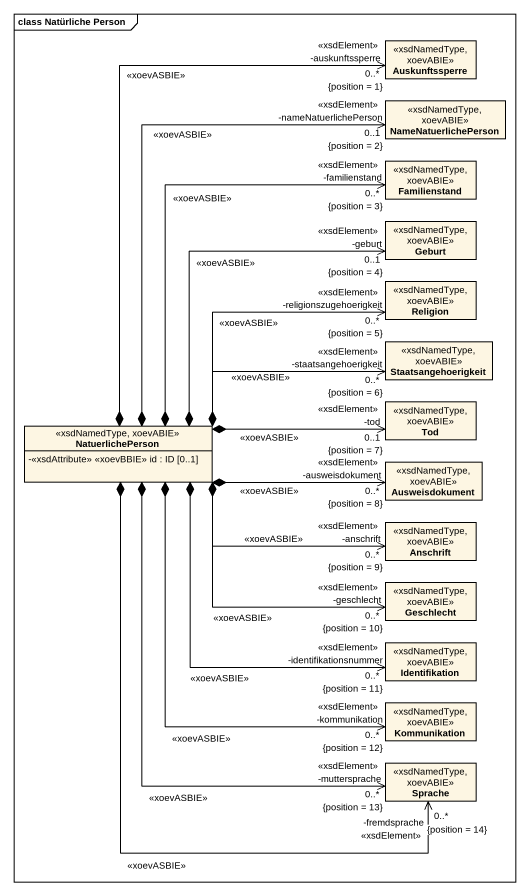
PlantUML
@startuml
mainframe class Natürliche Person
hide circle
hide empty members
skinparam classAttributeIconSize 0
class Auskunftssperre <<xsdNamedType, xoevABIE>>
class NameNatuerlichePerson <<xsdNamedType, xoevABIE>>
class Familienstand <<xsdNamedType, xoevABIE>>
class Geburt <<xsdNamedType, xoevABIE>>
class Religion <<xsdNamedType, xoevABIE>>
class Staatsangehoerigkeit <<xsdNamedType, xoevABIE>>
class Tod <<xsdNamedType, xoevABIE>>
class NatuerlichePerson <<xsdNamedType, xoevABIE>> {
  -<<xsdAttribute>> <<xoevBBIE>> id : ID [0..1]
}
class Ausweisdokument <<xsdNamedType, xoevABIE>>
class Anschrift <<xsdNamedType, xoevABIE>>
class Geschlecht <<xsdNamedType, xoevABIE>>
class Identifikation <<xsdNamedType, xoevABIE>>
class Kommunikation <<xsdNamedType, xoevABIE>>
class Sprache <<xsdNamedType, xoevABIE>>
NatuerlichePerson *-up-> "-auskunftssperre\n<<xsdElement>>\n0..*\n{position = 1}" Auskunftssperre : <<xoevASBIE>>
NatuerlichePerson *-up-> "-nameNatuerlichePerson\n<<xsdElement>>\n0..1\n{position = 2}" NameNatuerlichePerson : <<xoevASBIE>>
NatuerlichePerson *-up-> "-familienstand\n<<xsdElement>>\n0..*\n{position = 3}" Familienstand : <<xoevASBIE>>
NatuerlichePerson *-up-> "-geburt\n<<xsdElement>>\n0..1\n{position = 4}" Geburt : <<xoevASBIE>>
NatuerlichePerson *-right-> "-religionszugehoerigkeit\n<<xsdElement>>\n0..*\n{position = 5}" Religion : <<xoevASBIE>>
NatuerlichePerson *-right-> "-staatsangehoerigkeit\n<<xsdElement>>\n0..*\n{position = 6}" Staatsangehoerigkeit : <<xoevASBIE>>
NatuerlichePerson *-right-> "-tod\n<<xsdElement>>\n0..1\n{position = 7}" Tod : <<xoevASBIE>>
NatuerlichePerson *-right-> "-ausweisdokument\n<<xsdElement>>\n0..*\n{position = 8}" Ausweisdokument : <<xoevASBIE>>
NatuerlichePerson *-right-> "-anschrift\n<<xsdElement>>\n0..*\n{position = 9}" Anschrift : <<xoevASBIE>>
NatuerlichePerson *-right-> "-geschlecht\n<<xsdElement>>\n0..*\n{position = 10}" Geschlecht : <<xoevASBIE>>
NatuerlichePerson *--> "-identifikationsnummer\n<<xsdElement>>\n0..*\n{position = 11}" Identifikation : <<xoevASBIE>>
NatuerlichePerson *--> "-kommunikation\n<<xsdElement>>\n0..*\n{position = 12}" Kommunikation : <<xoevASBIE>>
NatuerlichePerson *--> "-muttersprache\n<<xsdElement>>\n0..*\n{position = 13}" Sprache : <<xoevASBIE>>
NatuerlichePerson *--> "-fremdsprache\n<<xsdElement>>\n0..*\n{position = 14}" Sprache : <<xoevASBIE>>
@enduml
